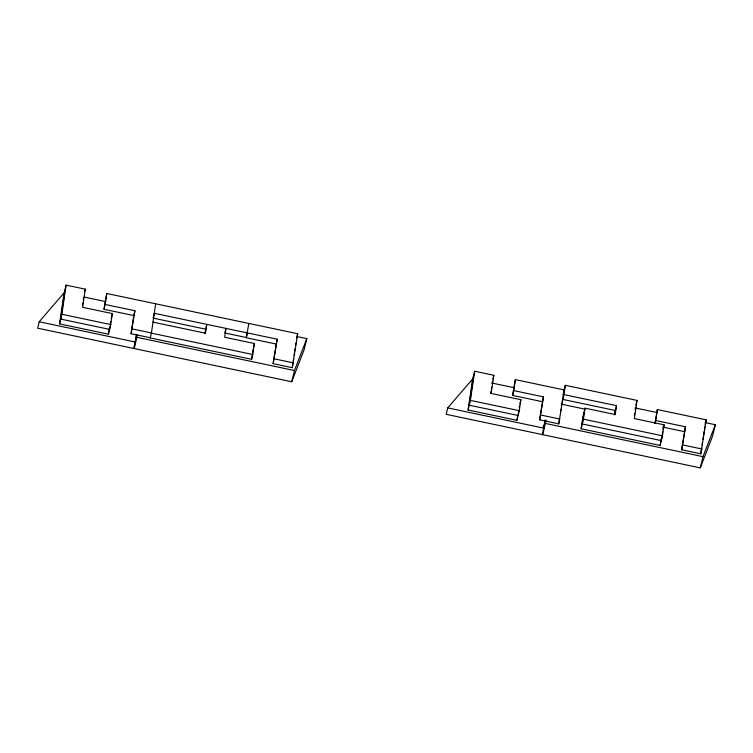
<?xml version="1.0" encoding="UTF-8"?>
<svg xmlns="http://www.w3.org/2000/svg" width="753" height="753" viewBox="0 0 753 753"><rect width="100%" height="100%" fill="white"/><g stroke="black" fill="none" stroke-linecap="round" stroke-linejoin="round"><path stroke-width="1.13" d="M59.543 323.884L63.798 294.743L66.123 285.123L85.277 289.161L82.632 307.318L112.338 313.577L110.738 324.562L108.404 334.181L59.543 323.884L61.868 314.265L66.123 285.123M64.965 289.933L60.711 319.074L109.571 329.372L110.051 326.077M82.463 305.313L82.792 303.045M83.291 299.638L83.621 297.369M150.252 337.758L131.097 333.72L133.752 315.554L104.036 309.295L106.804 293.501L297.708 333.739L292.286 367.699L273.132 363.661L277.17 339.198L154.28 313.295L153.123 318.105L205.644 329.174L204.995 333.607M104.036 309.295L106.804 293.501M108.404 334.181L109.213 328.694M110.371 323.884L110.691 321.682M131.097 333.72L134.909 310.744L105.204 304.485M136.255 335.151L135.248 342.031L39.203 321.776L37.65 328.195L291.74 381.762L304.099 349.816L306.81 338.596L296.503 336.44M133.695 348.441L136.745 334.925M137.328 335.047L134.279 348.564M155.664 303.798L151.391 333.137L252.773 354.503L251.606 359.322L150.224 337.946L151.419 332.948L132.264 328.91M276.003 344.008L246.297 337.749L248.848 323.442M251.606 359.322L252.246 354.927M252.566 352.724L253.055 349.43M252.773 354.503L254.373 343.519L224.667 337.259L225.956 328.402L224.827 332.986L246.325 337.523L247.455 332.939M273.132 363.661L277.17 339.198M292.286 367.699L292.945 363.21M293.275 360.969L293.595 358.729M294.094 355.369L294.414 353.129M294.743 350.879L295.072 348.639M295.562 345.279L295.891 343.039M468.084 410.009L472.338 380.858L474.663 371.238L493.817 375.276L491.163 393.442L520.878 399.702L519.269 410.686L516.944 420.306L468.084 410.009L470.409 400.389L474.663 371.238M473.496 376.048L469.251 405.199L518.111 415.496L518.751 411.1M490.664 393.706L490.994 391.438M491.323 389.169L491.662 386.901M492.151 383.493L492.49 381.225M542.282 401.678L512.577 395.419L515.344 379.625L564.204 389.922L558.792 423.873L539.637 419.835L543.45 396.869L513.744 390.609L515.344 379.625M516.944 420.306L517.424 417.011M519.231 407.806L519.551 405.613M539.637 419.835L543.45 396.869M543.233 427.685L543.572 425.389M544.956 420.127L543.788 428.146L447.743 407.9L446.19 414.319L700.281 467.877L712.639 435.94L715.35 424.72L705.043 422.565M542.235 434.566L545.285 421.049M546.038 420.023L542.819 434.688M558.792 423.873L559.441 419.393M560.59 411.543L560.919 409.303M561.409 405.942L561.738 403.702M563.988 394.61L565.343 385.301L637.019 400.408L634.365 418.574L664.08 424.833L662.471 435.818L660.146 445.437L581.118 428.777L582.718 417.793L585.043 408.173L615.21 414.536L616.509 405.679L563.988 394.61L562.124 402.3M583.876 412.983L582.276 423.967L661.313 440.627L661.953 436.232M581.118 428.777L583.443 419.157L585.043 408.173M614.693 414.912L615.342 410.489L562.82 399.419M634.365 415.44L634.694 413.171M635.193 409.764L635.523 407.495M654.931 423.158L657.378 409.566L706.248 419.863L700.827 453.824L681.672 449.786L685.484 426.81L655.778 420.55L657.378 409.566M660.146 445.437L661.106 438.848M662.273 434.039L662.593 431.846M681.672 449.786L685.484 426.81M700.827 453.824L701.645 448.214M702.135 444.854L702.464 442.613M702.954 439.244L703.283 437.004M703.613 434.763L704.102 431.403M704.422 429.163L704.752 426.913M84.816 291.082L85.277 289.161M111.171 318.387L112.338 313.577M133.752 315.554L134.909 310.744M205.644 329.174L206.802 324.364L205.513 333.221L152.991 322.152M253.441 347.368L254.373 343.519M296.541 338.549L297.708 333.739M291.74 381.762L294.461 370.532L306.81 338.596M472.093 381.131L472.611 378.994L447.743 407.9M492.886 379.126L493.817 375.276M512.577 395.419L513.744 390.609M519.947 403.552L520.878 399.702M563.018 394.92L565.343 385.301M614.41 414.338L616.509 405.679M635.852 405.218L637.019 400.408M655.082 423.431L655.778 420.55M662.913 429.643L664.08 424.833M705.081 424.673L706.248 419.863M700.281 467.877L703.001 456.657L715.35 424.72M39.203 321.776L64.071 292.87M635.155 407.947L656.927 412.493M84.496 297.143L106.06 301.652M491.897 383.032L513.461 387.541M561.653 404.229L585.636 409.284M662.612 427.045L684.326 431.62M583.443 419.157L662.471 435.818M274.299 358.852L293.454 362.89M540.795 415.025L559.95 419.063M682.839 444.976L701.994 449.014M61.868 314.265L110.738 324.562M470.409 400.389L519.269 410.686M136.415 337.222L294.461 370.532M544.946 423.337L703.001 456.657"/></g></svg>
